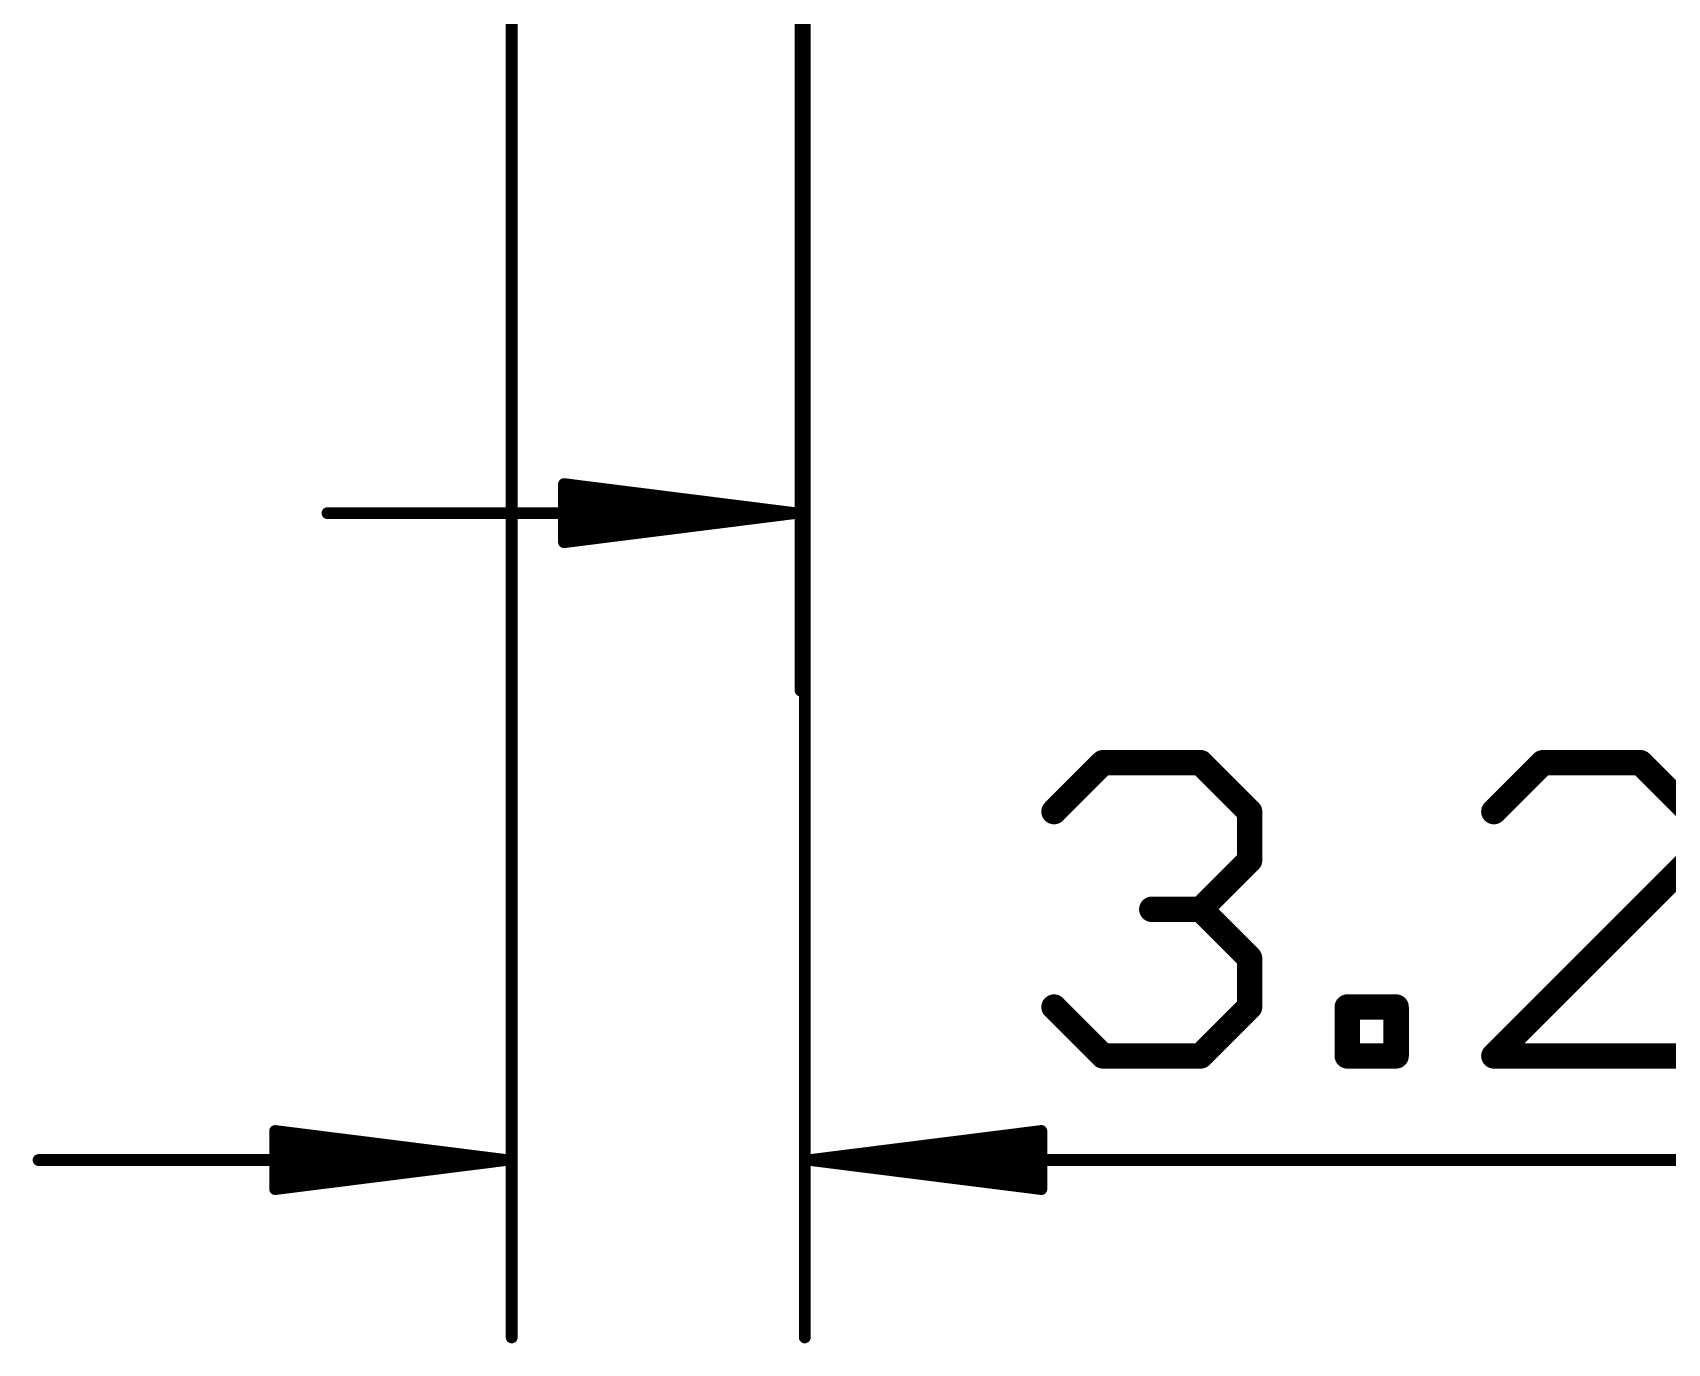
# Model space of a CAD drawing. Extents: x -9.6 to 36.9, y -15 to 36.6.
# Drawn here: x 1.97 to 19.94, y -14.97 to -0.56 of the extents above; entities that cross this region are included whole.
import ezdxf

# ---------------------------------------------------------------- set-up
doc = ezdxf.new("R2010")
doc.units = 0
doc.layers.add('51', color=53, linetype='CONTINUOUS')

msp = doc.modelspace()

# ---------------------------------------------------------------- linework, layer by layer
at = {"layer": '51'}
for points, const_width in [([(10.414, 10.033), (10.414, -7.792)], 0.13), ([(10.46, 10), (10.46, -14.904)], 0.13), ([(7.239, 9.525), (7.239, -14.904)], 0.13), ([(10.349, -5.842), (7.814, -5.5228)], 0.13), ([(7.814, -5.5228), (7.814, -6.1612)], 0.13), ([(10.349, -5.842), (7.814, -5.582)], 0.13), ([(10.349, -5.842), (7.814, -5.712)], 0.13), ([(10.349, -5.842), (5.214, -5.842)], 0.13), ([(7.814, -6.1612), (10.349, -5.842)], 0.13), ([(7.814, -5.972), (10.349, -5.842)], 0.13), ([(7.814, -6.102), (10.349, -5.842)], 0.13), ([(13.1997, -9.1232), (13.7369, -8.5859)], 0.2794), ([(13.7369, -8.5859), (14.8114, -8.5859)], 0.2794), ([(14.8114, -8.5859), (15.3486, -9.1232)], 0.2794), ([(18.5711, -8.5859), (18.0338, -9.1232)], 0.2794), ([(19.6455, -8.5859), (18.5711, -8.5859)], 0.2794), ([(20.1827, -9.1232), (19.6455, -8.5859)], 0.2794), ([(15.3486, -9.1232), (15.3486, -9.6604)], 0.2794), ([(15.3486, -9.6604), (14.8114, -10.1976)], 0.2794), ([(18.0338, -11.8093), (20.1827, -9.6604)], 0.2794), ([(14.8114, -10.1976), (14.2742, -10.1976)], 0.2794), ([(14.8114, -10.1976), (15.3486, -10.7348)], 0.2794), ([(15.3486, -10.7348), (15.3486, -11.2721)], 0.2794), ([(13.7369, -11.8093), (13.1997, -11.2721)], 0.2794), ([(15.3486, -11.2721), (14.8114, -11.8093)], 0.2794), ([(16.4225, -11.8093), (16.4225, -11.2721)], 0.2794), ([(16.4225, -11.2721), (16.9597, -11.2721)], 0.2794), ([(16.9597, -11.2721), (16.9597, -11.8093)], 0.2794), ([(14.8114, -11.8093), (13.7369, -11.8093)], 0.2794), ([(16.9597, -11.8093), (16.4225, -11.8093)], 0.2794), ([(20.1827, -11.8093), (18.0338, -11.8093)], 0.2794), ([(7.174, -12.954), (4.639, -12.6348)], 0.13), ([(4.639, -12.6348), (4.639, -13.2732)], 0.13), ([(10.525, -12.954), (13.06, -12.6348)], 0.13), ([(13.06, -12.6348), (13.06, -13.2732)], 0.13), ([(7.174, -12.954), (4.639, -12.694)], 0.13), ([(10.525, -12.954), (13.06, -12.694)], 0.13), ([(7.174, -12.954), (2.039, -12.954)], 0.13), ([(7.174, -12.954), (4.639, -12.824)], 0.13), ([(4.639, -13.2732), (7.174, -12.954)], 0.13), ([(4.639, -13.084), (7.174, -12.954)], 0.13), ([(4.639, -13.214), (7.174, -12.954)], 0.13), ([(10.525, -12.954), (13.06, -12.824)], 0.13), ([(10.525, -12.954), (22.8071, -12.954)], 0.13), ([(13.06, -13.2732), (10.525, -12.954)], 0.13), ([(13.06, -13.084), (10.525, -12.954)], 0.13), ([(13.06, -13.214), (10.525, -12.954)], 0.13)]:
    msp.add_lwpolyline(points, dxfattribs=dict(at, const_width=const_width))
for points, const_width in [([(7.8181, -5.4905, 1), (7.8099, -5.555)], 0.065), ([(7.8465, -5.5228, 1), (7.7815, -5.5228)], 0.065), ([(7.8173, -5.5497, 1), (7.8107, -5.6143)], 0.065), ([(7.8157, -5.6795, 1), (7.8123, -5.7445)], 0.065), ([(5.214, -5.8095, 1), (5.214, -5.8745)], 0.065), ([(7.8123, -5.9395, 1), (7.8157, -6.0045)], 0.065), ([(10.3531, -5.8742, 1), (10.3449, -5.8098)], 0.065), ([(10.3449, -5.8742, 1), (10.3531, -5.8098)], 0.065), ([(10.3523, -5.8743, 1), (10.3457, -5.8097)], 0.065), ([(10.3457, -5.8743, 1), (10.3523, -5.8097)], 0.065), ([(10.3473, -5.8745, 1), (10.3507, -5.8095)], 0.065), ([(10.3507, -5.8745, 1), (10.3473, -5.8095)], 0.065), ([(10.349, -5.8745, 1), (10.349, -5.8095)], 0.065), ([(7.8107, -6.0697, 1), (7.8173, -6.1343)], 0.065), ([(7.8099, -6.129, 1), (7.8181, -6.1935)], 0.065), ([(7.7815, -6.1612, 1), (7.8465, -6.1612)], 0.065), ([(10.3815, -7.792, 1), (10.4465, -7.792)], 0.065), ([(13.7369, -8.5161, 1), (13.7369, -8.6558)], 0.1397), ([(13.7863, -8.6353, 1), (13.6875, -8.5366)], 0.1397), ([(14.8608, -8.5366, 1), (14.762, -8.6353)], 0.1397), ([(14.8114, -8.6558, 1), (14.8114, -8.5161)], 0.1397), ([(18.5711, -8.5161, 1), (18.5711, -8.6558)], 0.1397), ([(18.6204, -8.6353, 1), (18.5217, -8.5366)], 0.1397), ([(19.6949, -8.5366, 1), (19.5961, -8.6353)], 0.1397), ([(19.6455, -8.6558, 1), (19.6455, -8.5161)], 0.1397), ([(13.1503, -9.0738, 1), (13.2491, -9.1726)], 0.1397), ([(15.4185, -9.1232, 1), (15.2788, -9.1232)], 0.1397), ([(15.2992, -9.1726, 1), (15.398, -9.0738)], 0.1397), ([(17.9844, -9.0738, 1), (18.0832, -9.1726)], 0.1397), ([(15.398, -9.7098, 1), (15.2992, -9.611)], 0.1397), ([(15.2788, -9.6604, 1), (15.4185, -9.6604)], 0.1397), ([(14.2742, -10.1278, 1), (14.2742, -10.2675)], 0.1397), ([(14.8608, -10.1482, 1), (14.762, -10.247)], 0.1397), ([(14.8114, -10.2675, 1), (14.8114, -10.1278)], 0.1397), ([(14.762, -10.1482, 1), (14.8608, -10.247)], 0.1397), ([(15.4185, -10.7348, 1), (15.2788, -10.7348)], 0.1397), ([(15.2992, -10.7842, 1), (15.398, -10.6855)], 0.1397), ([(13.2491, -11.2227, 1), (13.1503, -11.3215)], 0.1397), ([(15.398, -11.3215, 1), (15.2992, -11.2227)], 0.1397), ([(16.4923, -11.2721, 1), (16.3526, -11.2721)], 0.1397), ([(16.4225, -11.2022, 1), (16.4225, -11.3419)], 0.1397), ([(17.0295, -11.2721, 1), (16.8898, -11.2721)], 0.1397), ([(16.9597, -11.3419, 1), (16.9597, -11.2022)], 0.1397), ([(15.2788, -11.2721, 1), (15.4185, -11.2721)], 0.1397), ([(13.7369, -11.7394, 1), (13.7369, -11.8792)], 0.1397), ([(14.8114, -11.8792, 1), (14.8114, -11.7394)], 0.1397), ([(16.4225, -11.7394, 1), (16.4225, -11.8792)], 0.1397), ([(16.9597, -11.8792, 1), (16.9597, -11.7394)], 0.1397), ([(18.0338, -11.7394, 1), (18.0338, -11.8792)], 0.1397), ([(13.6875, -11.8587, 1), (13.7863, -11.7599)], 0.1397), ([(14.762, -11.7599, 1), (14.8608, -11.8587)], 0.1397), ([(16.3526, -11.8093, 1), (16.4923, -11.8093)], 0.1397), ([(16.8898, -11.8093, 1), (17.0295, -11.8093)], 0.1397), ([(17.9844, -11.7599, 1), (18.0832, -11.8587)], 0.1397), ([(4.6431, -12.6025, 1), (4.6349, -12.667)], 0.065), ([(4.6715, -12.6348, 1), (4.6065, -12.6348)], 0.065), ([(13.0925, -12.6348, 1), (13.0275, -12.6348)], 0.065), ([(13.0641, -12.667, 1), (13.0559, -12.6025)], 0.065), ([(4.6423, -12.6617, 1), (4.6357, -12.7263)], 0.065), ([(13.0633, -12.7263, 1), (13.0567, -12.6617)], 0.065), ([(2.039, -12.9215, 1), (2.039, -12.9865)], 0.065), ([(4.6407, -12.7915, 1), (4.6373, -12.8565)], 0.065), ([(7.1781, -12.9862, 1), (7.1699, -12.9218)], 0.065), ([(7.1699, -12.9862, 1), (7.1781, -12.9218)], 0.065), ([(7.1773, -12.9863, 1), (7.1707, -12.9217)], 0.065), ([(7.1707, -12.9863, 1), (7.1773, -12.9217)], 0.065), ([(7.1723, -12.9865, 1), (7.1757, -12.9215)], 0.065), ([(7.1757, -12.9865, 1), (7.1723, -12.9215)], 0.065), ([(7.174, -12.9865, 1), (7.174, -12.9215)], 0.065), ([(10.525, -12.9215, 1), (10.525, -12.9865)], 0.065), ([(10.5291, -12.9218, 1), (10.5209, -12.9862)], 0.065), ([(10.5233, -12.9215, 1), (10.5267, -12.9865)], 0.065), ([(10.5267, -12.9215, 1), (10.5233, -12.9865)], 0.065), ([(10.5283, -12.9217, 1), (10.5217, -12.9863)], 0.065), ([(10.5217, -12.9217, 1), (10.5283, -12.9863)], 0.065), ([(10.5209, -12.9218, 1), (10.5291, -12.9862)], 0.065), ([(13.0617, -12.8565, 1), (13.0583, -12.7915)], 0.065), ([(4.6373, -13.0515, 1), (4.6407, -13.1165)], 0.065), ([(13.0583, -13.1165, 1), (13.0617, -13.0515)], 0.065), ([(4.6357, -13.1817, 1), (4.6423, -13.2463)], 0.065), ([(4.6349, -13.241, 1), (4.6431, -13.3055)], 0.065), ([(4.6065, -13.2732, 1), (4.6715, -13.2732)], 0.065), ([(13.0275, -13.2732, 1), (13.0925, -13.2732)], 0.065), ([(13.0559, -13.3055, 1), (13.0641, -13.241)], 0.065), ([(13.0567, -13.2463, 1), (13.0633, -13.1817)], 0.065), ([(7.2065, -14.904, 1), (7.2715, -14.904)], 0.065), ([(10.4275, -14.904, 1), (10.4925, -14.904)], 0.065)]:
    msp.add_lwpolyline(points, format="xyb", dxfattribs=dict(at, const_width=const_width))

doc.saveas('drawing.dxf')
